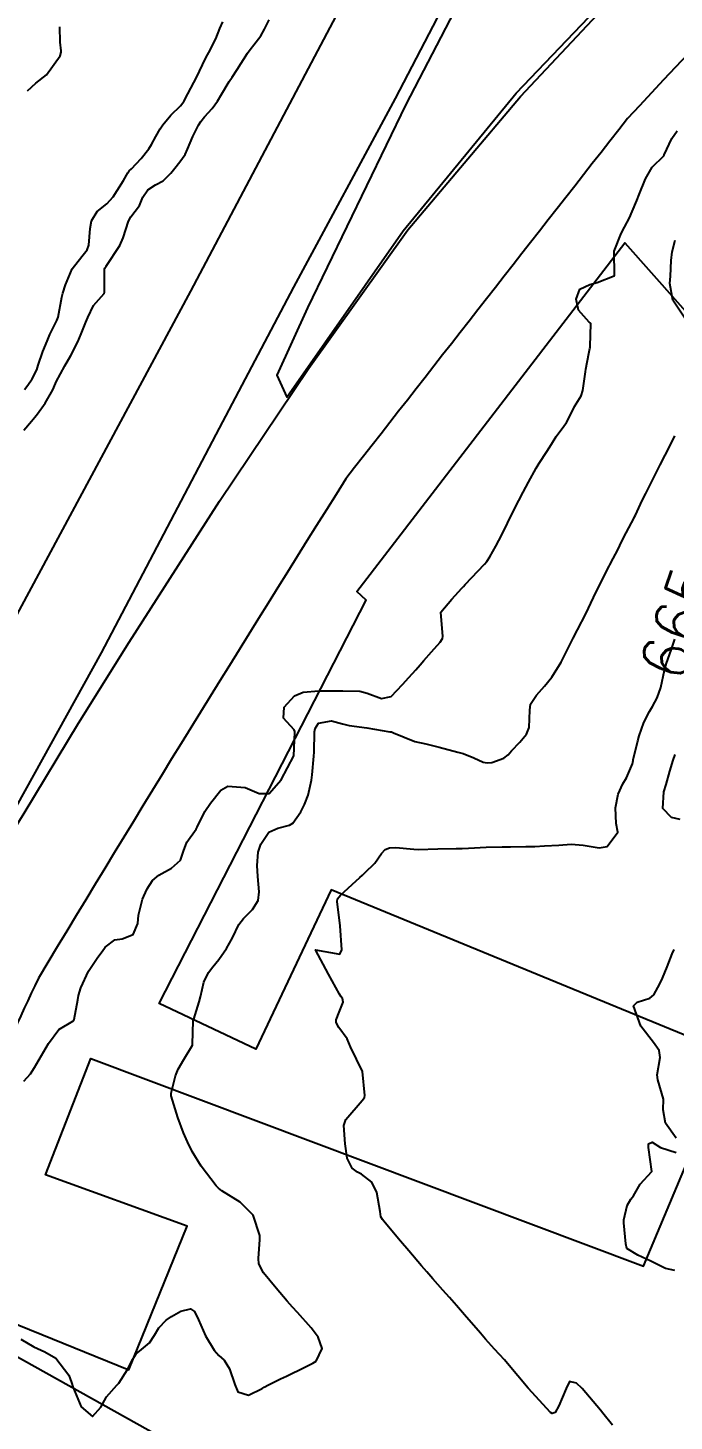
# Model space of a CAD drawing. Header units: metres. Extents: x 292545 to 299085, y 7450245 to 7463078.
# Drawn here: x 296510.3 to 296563.7, y 7459662.5 to 7459777.6 of the extents above; entities that cross this region are included whole.
import ezdxf
from ezdxf.enums import TextEntityAlignment as Align

# ---------------------------------------------------------------- set-up
doc = ezdxf.new("R2010")
doc.units = ezdxf.units.M
doc.linetypes.add('CONTINUO', pattern=[0])
for name, color, linetype in [('Area Verde e Lazer', 94, 'Continuous'), ('Cotas', 45, 'Continuous'), ('Curvas de Nivel 1m', 11, 'Continuous'), ('Curvas de Nivel 5m', 15, 'Continuous'), ('Edificações', 30, 'Continuous'), ('TEXTO', 45, 'Continuous'), ('Vias Primárias', 230, 'Continuous')]:
    doc.layers.add(name, color=color, linetype=linetype)
doc.styles.add('Style-STANDARD', font='STANDARD.shx')

msp = doc.modelspace()

# ---------------------------------------------------------------- linework, layer by layer
at = {"layer": 'Area Verde e Lazer'}
msp.add_lwpolyline([(296549.5, 7459786.67), (296541.52, 7459771.29), (296533.38, 7459754.49), (296530.86, 7459748.92), (296531.67, 7459747.1), (296541.31, 7459760.85), (296550.63, 7459772.2), (296562.64, 7459784.78)], dxfattribs=at)
at = {"layer": 'Curvas de Nivel 1m', "flags": 128}
for points, elevation in [([(296509.94, 7459744.37), (296510.58, 7459745.12), (296510.86, 7459745.45), (296511.08, 7459745.73), (296511.71, 7459746.61), (296512.34, 7459747.71), (296512.43, 7459747.9), (296512.62, 7459748.36), (296513.33, 7459749.7), (296513.81, 7459750.53), (296514.4, 7459751.68), (296514.67, 7459752.32), (296515.07, 7459753.29), (296515.22, 7459753.67), (296515.71, 7459754.66), (296516.57, 7459755.66), (296516.61, 7459755.76), (296516.6, 7459757.66), (296516.63, 7459757.76), (296516.74, 7459757.91), (296517.87, 7459759.64), (296518.15, 7459760.26), (296518.59, 7459761.63), (296518.79, 7459761.99), (296519.49, 7459762.93), (296519.78, 7459763.62), (296520.19, 7459764.23), (296520.81, 7459764.65), (296521.45, 7459764.97), (296522.09, 7459765.6), (296522.41, 7459766.02), (296522.84, 7459766.55), (296523.28, 7459767.15), (296523.48, 7459767.58), (296523.92, 7459768.63), (296524.39, 7459769.57), (296524.58, 7459769.87), (296524.88, 7459770.25), (296525.51, 7459770.94), (296525.95, 7459771.55), (296526.31, 7459772.15), (296526.92, 7459773.17), (296527.15, 7459773.54), (296527.58, 7459774.18), (296528.44, 7459775.52), (296528.64, 7459775.82), (296528.95, 7459776.21), (296529.53, 7459776.94), (296529.84, 7459777.5), (296530.21, 7459778.27)], 661), ([(296510.25, 7459772.4), (296510.92, 7459773.05), (296511.81, 7459773.72), (296512.94, 7459775.29), (296513.03, 7459775.61), (296513.03, 7459775.7), (296512.95, 7459776.43), (296512.91, 7459777.7)], 659), ([(296509.94, 7459690.6), (296510.49, 7459691.19), (296510.82, 7459691.73), (296511.97, 7459693.71), (296512.82, 7459694.87), (296513.99, 7459695.56), (296514.09, 7459695.69), (296514.4, 7459697.31), (296514.47, 7459697.68), (296514.65, 7459698.3), (296515.28, 7459699.67), (296516.05, 7459700.83), (296516.42, 7459701.29), (296516.66, 7459701.65), (296517.45, 7459702.27), (296518.07, 7459702.36), (296518.99, 7459702.72), (296519.37, 7459703.63), (296519.42, 7459704.31), (296519.76, 7459705.62), (296519.86, 7459705.88), (296520.13, 7459706.48), (296520.57, 7459707.18), (296521.09, 7459707.61), (296522.15, 7459708.2), (296522.88, 7459708.86), (296523.14, 7459709.58), (296523.42, 7459710.33), (296524.18, 7459711.4), (296524.28, 7459711.57), (296524.91, 7459712.86), (296525.37, 7459713.55), (296526.22, 7459714.62), (296526.81, 7459714.95), (296528.23, 7459714.84), (296529.38, 7459714.35), (296530.22, 7459714.36), (296531.21, 7459715.49), (296532.25, 7459717.47), (296532.33, 7459719.42), (296532.33, 7459719.47), (296532.28, 7459719.61), (296531.41, 7459720.59), (296531.47, 7459721.48), (296532.31, 7459722.42), (296533.03, 7459722.74), (296534.32, 7459722.85), (296535.73, 7459722.84), (296536.32, 7459722.85), (296537.71, 7459722.81), (296538.32, 7459722.65), (296539.5, 7459722.2), (296540.31, 7459722.38), (296541.25, 7459723.37), (296541.76, 7459723.93), (296542.34, 7459724.57), (296542.71, 7459724.98), (296543.02, 7459725.34), (296543.65, 7459726.05), (296544.37, 7459726.86), (296544.55, 7459727.15), (296544.57, 7459727.33), (296544.4, 7459729.33), (296545.32, 7459730.42), (296546.14, 7459731.31), (296546.28, 7459731.46), (296546.43, 7459731.62), (296548.01, 7459733.29), (296548.21, 7459733.52), (296548.45, 7459733.9), (296548.95, 7459734.79), (296549.21, 7459735.27), (296549.64, 7459736.11), (296550.2, 7459737.26), (296550.3, 7459737.46), (296550.5, 7459737.86), (296551.23, 7459739.25), (296551.67, 7459740.09), (296552.28, 7459741.23), (296552.55, 7459741.65), (296553.18, 7459742.6), (296553.55, 7459743.22), (296553.95, 7459743.84), (296554.58, 7459744.71), (296554.79, 7459745), (296554.91, 7459745.21), (296555.47, 7459746.33), (296556, 7459747.2), (296556.16, 7459747.65), (296556.37, 7459749.19), (296556.41, 7459749.42), (296556.66, 7459750.7), (296556.74, 7459751.11), (296556.75, 7459751.19), (296556.75, 7459751.28), (296556.8, 7459753.19), (296556.75, 7459753.25), (296556.68, 7459753.29), (296555.78, 7459754.28), (296555.6, 7459755.2), (296555.89, 7459756.02), (296556.72, 7459756.42), (296557.34, 7459756.56), (296558.73, 7459757.12), (296558.76, 7459757.13), (296558.78, 7459757.16), (296558.75, 7459759.16), (296559.32, 7459760.61), (296559.59, 7459761.15), (296560.02, 7459761.91), (296560.54, 7459763.14), (296560.61, 7459763.34), (296560.81, 7459763.83), (296561.33, 7459765.13), (296561.88, 7459766.09), (296562.85, 7459767.05), (296562.88, 7459767.09), (296562.88, 7459767.11), (296563.5, 7459768.47), (296563.96, 7459769.1)], 663), ([(296564.69, 7459753.45), (296563.58, 7459755.1), (296563.35, 7459756.48), (296563.41, 7459757.1), (296563.46, 7459758.39), (296563.54, 7459759.1), (296563.79, 7459760.08)], 664), ([(296509.69, 7459669.27), (296510.77, 7459668.63), (296511.67, 7459668.22), (296512.58, 7459667.7), (296513.65, 7459666.31), (296513.88, 7459665.69), (296513.99, 7459665.33), (296514.67, 7459663.68), (296515.61, 7459662.89), (296516.3, 7459663.66), (296516.76, 7459664.52), (296517.64, 7459665.47), (296517.72, 7459665.56), (296517.79, 7459665.64), (296518.51, 7459666.77), (296518.94, 7459667.63), (296519.23, 7459668.06), (296519.67, 7459668.42), (296520.32, 7459668.97), (296520.73, 7459669.61), (296521.09, 7459670.21), (296521.7, 7459670.85), (296522.14, 7459671.16), (296522.91, 7459671.58), (296523.72, 7459671.78), (296524.05, 7459671.57), (296524.39, 7459670.88), (296524.96, 7459669.56), (296525.67, 7459668.37), (296526.07, 7459667.94), (296526.49, 7459667.54), (296526.95, 7459666.83), (296527.39, 7459665.53), (296527.63, 7459664.92), (296528.5, 7459664.65), (296529.64, 7459665.21), (296529.82, 7459665.32), (296530.16, 7459665.49), (296531.15, 7459665.99), (296531.65, 7459666.23), (296533.16, 7459666.96), (296533.66, 7459667.2), (296533.83, 7459667.28), (296534.1, 7459667.45), (296534.61, 7459668.51), (296534.26, 7459669.44), (296533.69, 7459670.21), (296532.57, 7459671.47), (296532.16, 7459671.92), (296531.72, 7459672.42), (296530.8, 7459673.49), (296529.75, 7459674.77), (296529.36, 7459675.5), (296529.33, 7459675.94), (296529.46, 7459677.5), (296529.44, 7459677.85), (296528.89, 7459679.51), (296527.82, 7459680.59), (296526.32, 7459681.54), (296526.03, 7459681.74), (296525.84, 7459681.94), (296524.61, 7459683.56), (296523.86, 7459684.77), (296523.47, 7459685.57), (296523.15, 7459686.31), (296522.66, 7459687.58), (296522.13, 7459689.38), (296522.13, 7459689.59), (296522.49, 7459691.04), (296522.71, 7459691.58), (296523.16, 7459692.38), (296523.87, 7459693.57), (296523.89, 7459693.66), (296523.94, 7459695.57), (296523.95, 7459695.61), (296524, 7459695.72), (296524.44, 7459697.14), (296524.54, 7459697.56), (296524.81, 7459698.78), (296525.2, 7459699.56), (296525.57, 7459700.04), (296526.05, 7459700.65), (296526.7, 7459701.54), (296527.18, 7459702.43), (296527.71, 7459703.53), (296528.1, 7459704.04), (296528.85, 7459704.76), (296529.31, 7459705.51), (296529.4, 7459706.23), (296529.29, 7459707.51), (296529.24, 7459708.42), (296529.31, 7459709.51), (296529.52, 7459710.16), (296530.18, 7459711.15), (296530.94, 7459711.49), (296531.91, 7459711.75), (296532.19, 7459711.9), (296532.83, 7459712.84), (296533.14, 7459713.46), (296533.44, 7459714.23), (296533.72, 7459715.46), (296533.78, 7459715.91), (296533.92, 7459717.45), (296533.94, 7459717.78), (296533.98, 7459719.45), (296534.01, 7459719.73), (296534.29, 7459720.18), (296535.37, 7459720.36), (296536.29, 7459720.11), (296536.84, 7459719.97), (296538.29, 7459719.79), (296540.2, 7459719.46), (296540.28, 7459719.45), (296540.34, 7459719.44), (296540.5, 7459719.38), (296542.27, 7459718.66), (296543.16, 7459718.45), (296544.27, 7459718.18), (296545.81, 7459717.77), (296546.26, 7459717.66), (296547.15, 7459717.3), (296547.92, 7459716.95), (296548.25, 7459716.89), (296548.62, 7459716.91), (296549.61, 7459717.27), (296549.98, 7459717.54), (296550.26, 7459717.87), (296550.93, 7459718.6), (296551.49, 7459719.25), (296551.72, 7459719.81), (296551.76, 7459721.25), (296551.83, 7459721.73), (296552.32, 7459722.48), (296552.99, 7459723.23), (296553.58, 7459723.98), (296554.35, 7459725.21), (296555.03, 7459726.54), (296555.36, 7459727.2), (296555.7, 7459727.87), (296556.39, 7459729.19), (296557.03, 7459730.56), (296557.33, 7459731.18), (296558.24, 7459732.96), (296558.34, 7459733.16), (296558.38, 7459733.23), (296558.45, 7459733.36), (296559.06, 7459734.55), (296559.36, 7459735.15), (296559.73, 7459735.89), (296560.39, 7459737.14), (296560.42, 7459737.21), (296560.5, 7459737.36), (296561.07, 7459738.57), (296561.36, 7459739.13), (296561.75, 7459739.9), (296562.35, 7459741.12), (296562.55, 7459741.52), (296563.36, 7459743.1), (296563.77, 7459743.9)], 664), ([(296564.19, 7459712.22), (296563.47, 7459712.38), (296562.77, 7459713.11), (296562.85, 7459714.49), (296563.03, 7459715.11), (296563.34, 7459716.2), (296563.63, 7459717.1), (296563.78, 7459717.58)], 666), ([(296563.88, 7459685.87), (296562.99, 7459687.11), (296562.8, 7459688.23), (296562.82, 7459689.11), (296562.36, 7459690.7), (296562.29, 7459691.12), (296562.54, 7459692.54), (296562.46, 7459693.12), (296561.98, 7459693.79), (296560.95, 7459695.13), (296560.33, 7459696.81), (296560.63, 7459697.13), (296561.7, 7459697.44), (296562.02, 7459697.71), (296562.52, 7459698.63), (296562.73, 7459699.11), (296563.12, 7459700.04), (296563.53, 7459701.11), (296563.7, 7459701.47)], 666), ([(296563.75, 7459674.96), (296562.98, 7459675.11), (296561.76, 7459675.71), (296560.69, 7459676.21), (296559.78, 7459676.78), (296559.7, 7459677.14), (296559.55, 7459678.9), (296559.55, 7459679.14), (296559.81, 7459680.33), (296560.11, 7459680.84), (296560.33, 7459681.13), (296560.9, 7459682.07), (296561.85, 7459683.12), (296561.57, 7459685.12), (296561.59, 7459685.41), (296561.88, 7459685.56), (296562.58, 7459685.11), (296563.87, 7459684.7)], 666)]:
    msp.add_lwpolyline(points, dxfattribs=dict(at, elevation=elevation))
at = {"layer": 'Curvas de Nivel 5m', "flags": 128}
for points, elevation in [([(296509.99, 7459747.74), (296510.27, 7459748.08), (296510.63, 7459748.6), (296511.01, 7459749.36), (296511.13, 7459749.73), (296511.51, 7459750.86), (296511.87, 7459751.72), (296512.1, 7459752.28), (296512.68, 7459753.43), (296512.78, 7459753.71), (296513.07, 7459755.35), (296513.17, 7459755.7), (296513.39, 7459756.37), (296513.93, 7459757.69), (296514.74, 7459758.72), (296515.17, 7459759.26), (296515.32, 7459759.67), (296515.41, 7459761.04), (296515.53, 7459761.67), (296516.01, 7459762.45), (296516.8, 7459763.06), (296517.31, 7459763.65), (296518.17, 7459765), (296518.53, 7459765.63), (296518.65, 7459765.81), (296518.83, 7459765.97), (296519.65, 7459766.81), (296520.28, 7459767.62), (296520.5, 7459767.97), (296520.86, 7459768.64), (296521.21, 7459769.27), (296521.42, 7459769.6), (296522.09, 7459770.4), (296522.9, 7459771.18), (296523.08, 7459771.41), (296523.19, 7459771.59), (296523.5, 7459772.17), (296524.23, 7459773.57), (296524.94, 7459775.01), (296525.12, 7459775.38), (296525.22, 7459775.56), (296525.8, 7459776.71), (296526.13, 7459777.55), (296526.4, 7459778.12)], 660), ([(296558.59, 7459662.17), (296557.81, 7459663.17), (296557.62, 7459663.4), (296556.1, 7459665.19), (296555.64, 7459665.64), (296555.06, 7459665.78), (296554.76, 7459665.2), (296554.16, 7459663.76), (296553.86, 7459663.22), (296553.61, 7459663.14), (296553.47, 7459663.22), (296551.63, 7459665.24), (296549.93, 7459667.26), (296549.67, 7459667.56), (296548.86, 7459668.46), (296548.11, 7459669.28), (296547.69, 7459669.76), (296546.38, 7459671.3), (296545.72, 7459672.07), (296545.13, 7459672.73), (296544.59, 7459673.32), (296543.74, 7459674.27), (296543.25, 7459674.84), (296542.82, 7459675.34), (296541.77, 7459676.58), (296541.09, 7459677.37), (296539.8, 7459678.89), (296539.58, 7459679.16), (296539.46, 7459679.39), (296539.39, 7459679.81), (296539.11, 7459681.39), (296538.71, 7459682.26), (296537.85, 7459682.91), (296537.53, 7459683.08), (296537.08, 7459683.41), (296536.67, 7459684.22), (296536.49, 7459685.42), (296536.4, 7459686.92), (296536.55, 7459687.42), (296537.92, 7459688.98), (296538.09, 7459689.23), (296538.13, 7459689.4), (296537.94, 7459691.4), (296536.95, 7459693.42), (296536.66, 7459694.1), (296535.99, 7459695.02), (296535.75, 7459695.43), (296535.76, 7459695.67), (296536.01, 7459696.29), (296536.33, 7459697.11), (296536.27, 7459697.43), (296536.17, 7459697.57), (296536.03, 7459697.77), (296535.12, 7459699.44), (296534.06, 7459701.45), (296536.06, 7459701.09), (296536.24, 7459701.43), (296536.09, 7459703.43), (296535.83, 7459705.43), (296535.88, 7459705.66), (296536.12, 7459705.96), (296537.71, 7459707.41), (296537.93, 7459707.61), (296538.14, 7459707.79), (296538.96, 7459708.59), (296539.51, 7459709.39), (296539.81, 7459709.74), (296540.17, 7459709.88), (296540.69, 7459709.9), (296542.17, 7459709.75), (296542.55, 7459709.74), (296544.17, 7459709.78), (296545.69, 7459709.8), (296546.17, 7459709.81), (296546.7, 7459709.84), (296548.17, 7459709.91), (296549.48, 7459709.96), (296550.17, 7459709.96), (296551.45, 7459709.97), (296552.17, 7459709.99), (296552.97, 7459710.03), (296554.17, 7459710.1), (296555.2, 7459710.17), (296556.17, 7459710.09), (296557.49, 7459709.86), (296558.17, 7459709.99), (296559.04, 7459711.16), (296558.9, 7459711.87), (296558.84, 7459713.16), (296559.06, 7459714.31), (296559.45, 7459715.15), (296559.75, 7459715.64), (296560.25, 7459716.82), (296560.31, 7459717.08), (296560.32, 7459717.14), (296560.69, 7459718.72), (296560.81, 7459719.13), (296561.2, 7459720.22), (296561.65, 7459721.13), (296561.9, 7459721.53), (296562.31, 7459722.25), (296562.6, 7459723.12), (296562.91, 7459724.55), (296563.08, 7459725.11), (296563.45, 7459726.19), (296563.76, 7459727.1)], 665)]:
    msp.add_lwpolyline(points, dxfattribs=dict(at, elevation=elevation))
at = {"layer": 'Edificações'}
msp.add_lwpolyline([(296571.77, 7459702.77), (296564.91, 7459694.24), (296535.35, 7459706.41), (296529.12, 7459693.24), (296521.12, 7459697.02), (296538.24, 7459730.33), (296537.47, 7459731.04), (296559.62, 7459759.86), (296568.11, 7459750.3), (296589.51, 7459769.89), (296605.42, 7459752.5), (296609.77, 7459748.52), (296600.56, 7459740.62), (296603.41, 7459737.31), (296589.92, 7459725.73), (296592.56, 7459722.66)], close=True, dxfattribs=at)
msp.add_lwpolyline([(296508.64, 7459670.8), (296518.62, 7459666.74), (296523.44, 7459678.6), (296511.74, 7459682.84), (296515.49, 7459692.46), (296561.17, 7459675.31), (296568.98, 7459693.91), (296587.65, 7459685), (296577.55, 7459652.69), (296558.29, 7459660), (296549.74, 7459637.45), (296541.82, 7459640.22), (296539.39, 7459633.81), (296544.71, 7459631.67), (296543.45, 7459628.02), (296556.4, 7459623.57), (296560.15, 7459632.93), (296568.91, 7459629.12), (296565.22, 7459619.99), (296562.88, 7459620.81), (296559.76, 7459611.47), (296561.42, 7459610.86), (296558.31, 7459601.24), (296494.79, 7459625.54)], dxfattribs=at)
at = {"layer": 'TEXTO', "linetype": 'CONTINUO'}
msp.add_polyline3d([(296449.91, 7459701.04, 0), (296526.78, 7459658.13, 0)], dxfattribs=at)
at = {"layer": 'Vias Primárias'}
for points in [[(296435.39, 7459525.28), (296442.41, 7459557.49), (296447.19, 7459580.85), (296450.72, 7459598.47), (296457.54, 7459621.03), (296466.28, 7459646.54), (296475.02, 7459663.57), (296483.42, 7459679.64), (296490.63, 7459693.39), (296501.83, 7459714.41), (296507.96, 7459726.53), (296523.75, 7459755.85), (296542.42, 7459791.22), (296555.04, 7459815.04), (296567.21, 7459838.3), (296584.91, 7459872.52), (296597.89, 7459897), (296606.07, 7459912.15), (296613.46, 7459926.48), (296621.91, 7459943.64), (296629.77, 7459959.91), (296643.25, 7459988.54)], [(296548.62, 7459787.14), (296540.64, 7459771.76), (296532.22, 7459756.19), (296526.1, 7459744.55), (296516.32, 7459725.99), (296508.6, 7459712), (296503.52, 7459702.34), (296509.96, 7459712.73), (296514.45, 7459720.18), (296518.65, 7459726.86), (296526.12, 7459738.5), (296533.51, 7459749.49), (296541.69, 7459760.93), (296551, 7459771.95), (296562.88, 7459784.6)]]:
    msp.add_lwpolyline(points, dxfattribs=at)
at = {"layer": 'Vias Primárias', "elevation": 674.98}
msp.add_lwpolyline([(296663.17, 7459773.47), (296620.06, 7459820.98, 0.451706), (296612.34, 7459820.86, -0.054175), (296593.01, 7459802.67, 0.025389), (296559.85, 7459770.11, 0.000469), (296536.56, 7459740.35, 0.005062), (296511.14, 7459699.1, 0.008627), (296502.13, 7459679.07), (296491.4, 7459650.68), (296482.35, 7459619.27, 0.020956), (296477.94, 7459584.82, 0.051595), (296474.65, 7459537.24, 0.340599), (296486.24, 7459528.92), (296580.34, 7459520.42)], format="xyb", dxfattribs=at)

# ---------------------------------------------------------------- texts
at = {"layer": 'Cotas', "style": 'Style-STANDARD'}
msp.add_text('665', height=4, rotation=71.1018, dxfattribs=at).set_placement((296564.12, 7459728.45, 665), align=Align.MIDDLE_CENTER)

doc.saveas('drawing.dxf')
